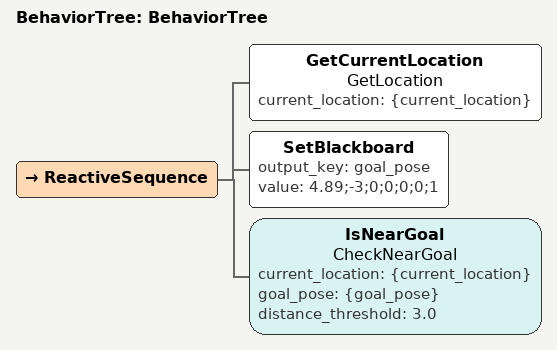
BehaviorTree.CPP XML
<?xml version="1.0" encoding="UTF-8"?>
<root BTCPP_format="4" main_tree_to_execute="BehaviorTree">

  <BehaviorTree ID="BehaviorTree">
    <ReactiveSequence>
        <GetCurrentLocation name="GetLocation" current_location="{current_location}"/>
        <SetBlackboard output_key="goal_pose" value="4.89;-3;0;0;0;0;1"/>
        <IsNearGoal name="CheckNearGoal"
                    current_location="{current_location}"
                    goal_pose="{goal_pose}"
                    distance_threshold="3.0"/>
    </ReactiveSequence>
  </BehaviorTree>

</root>
